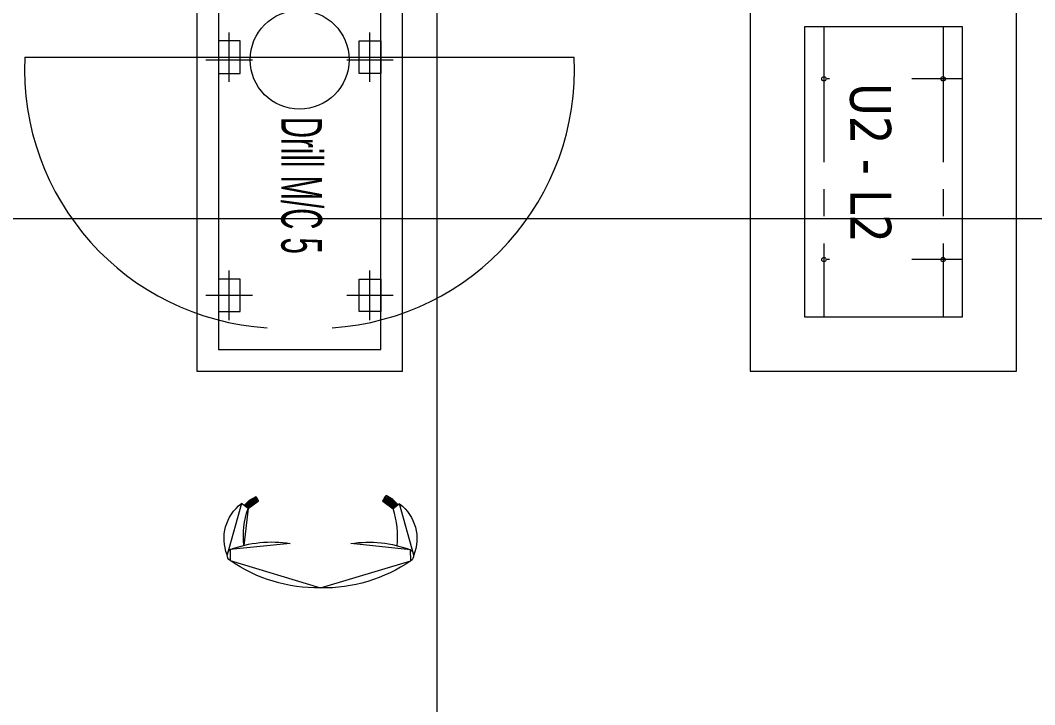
# Model space of a CAD drawing. Header units: millimetres. Extents: x -131970 to 468030, y -148196 to 152489.
# Drawn here: x 104721 to 109406, y 125002 to 128163 of the extents above; entities that cross this region are included whole.
import ezdxf
from ezdxf.xclip import XClip

# ---------------------------------------------------------------- set-up
doc = ezdxf.new("R2010")
doc.units = ezdxf.units.MM
doc.header["$LTSCALE"] = 500
doc.header["$XCLIPFRAME"] = 2
doc.linetypes.add('BUILDING PLAN$0$CENTRE', pattern=[2, 1.25, -0.25, 0.25, -0.25])
doc.linetypes.add('BUILDING PLAN$1$CENTER', pattern=[2, 1.25, -0.25, 0.25, -0.25])
doc.layers.get('0').update_dxf_attribs({"linetype": 'CONTINUOUS'})
doc.layers.get('Defpoints').update_dxf_attribs({"linetype": 'CONTINUOUS'})
doc.layers.add('0 DIMENSION', color=1, linetype='CONTINUOUS', lineweight=13)
for name, color, linetype in [('BUILDING PLAN$0$BG&E - DIMENSIONS', 7, 'CONTINUOUS'), ('BUILDING PLAN$0$BORDER', 20, 'CONTINUOUS'), ('BUILDING PLAN$0$CENTER LINE', 1, 'BUILDING PLAN$1$CENTER'), ('BUILDING PLAN$0$CL', 1, 'BUILDING PLAN$1$CENTER'), ('BUILDING PLAN$0$DIM', 1, 'CONTINUOUS'), ('BUILDING PLAN$0$DIMTEXT', 7, 'CONTINUOUS')]:
    doc.layers.add(name, color=color, linetype=linetype)
doc.styles.add('BUILDING PLAN$0$Standard', font='arial.ttf')
doc.styles.add('BUILDING PLAN$0$STYLE100', font='verdana.ttf', dxfattribs={"width": 0.8, "height": 3})
doc.dimstyles.new('BUILDING PLAN$0$DIM100$0', dxfattribs={"dimtxt": 500, "dimasz": 150, "dimexe": 65, "dimexo": 65, "dimgap": 15, "dimtad": 1, "dimdec": 0, "dimzin": 0, "dimdsep": 46, "dimtxsty": 'BUILDING PLAN$0$Standard', "dimsah": 1, "dimcen": 0.09, "dimclrd": 1, "dimclre": 1, "dimclrt": 256, "dimadec": 0, "dimazin": 0, "dimtfac": 1, "dimtdec": 0, "dimtofl": 0, "dimtmove": 0, "dimatfit": 3, "dimfxl": 1, "dimtolj": 1, "dimtzin": 0, "dimarcsym": 0})

# ---------------------------------------------------------------- blocks, each defined once
blk = doc.blocks.new('BUILDING PLAN$0$2584')
at = {"layer": 'BUILDING PLAN$0$BORDER', "color": 6, "lineweight": -2, "ltscale": 10, "elevation": 0}
for points in [[(5261276.2, 435725), (5259476.2, 435725), (5259476.2, 434775), (5261276.2, 434775), (5261276.2, 435725)], [(5261176.2, 435625), (5259576.2, 435625), (5259576.2, 434875), (5261176.2, 434875), (5261176.2, 435625)]]:
    blk.add_lwpolyline(points, close=True, dxfattribs=at)
at = {"layer": 'BUILDING PLAN$0$CENTER LINE', "color": 6, "lineweight": -2, "ltscale": 10}
for p, q in [((5259838, 435467.8), (5259838, 435682.2)), ((5260926.3, 435467.8), (5260926.3, 435682.2)), ((5259940.3, 435575), (5259711.7, 435575)), ((5261040.6, 435575), (5260812, 435575)), ((5259838, 434817.8), (5259838, 435032.2)), ((5260926.2, 434817.8), (5260926.2, 435032.2)), ((5259940.3, 434925), (5259711.7, 434925)), ((5261040.5, 434925), (5260812, 434925))]:
    blk.add_line(p, q, dxfattribs=at)
at = {"layer": 'BUILDING PLAN$0$DIM', "color": 2, "lineweight": -2, "ltscale": 10}
blk.add_line((5259826, 433981.8), (5259826, 436518.2), dxfattribs=at)
at = {"layer": 'BUILDING PLAN$0$DIM', "color": 6, "lineweight": -2, "ltscale": 10, "elevation": 0}
for points in [[(5259901, 435525), (5259751, 435525), (5259751, 435625), (5259901, 435625), (5259901, 435525)], [(5261001.3, 435525), (5260851.3, 435525), (5260851.3, 435625), (5261001.3, 435625), (5261001.3, 435525)], [(5259901, 434975), (5259751, 434975), (5259751, 434875), (5259901, 434875), (5259901, 434975)], [(5261001.2, 434975), (5260851.2, 434975), (5260851.2, 434875), (5261001.2, 434875), (5261001.2, 434975)]]:
    blk.add_lwpolyline(points, close=True, dxfattribs=at)
at = {"layer": 'BUILDING PLAN$0$DIM', "color": 6, "lineweight": -2, "ltscale": 10}
blk.add_circle((5259838, 435250), 228.4, dxfattribs=at)
at = {"layer": 'BUILDING PLAN$0$DIM', "color": 2, "lineweight": -2, "ltscale": 10}
for centre, start, end in [((5259883.7, 435325), 3.5995, 92.7704), ((5259883.7, 435175), 267.2296, 356.4005)]:
    blk.add_arc(centre, 1194.6, start, end, dxfattribs=at)
at = {"layer": 'BUILDING PLAN$0$BORDER', "color": 6, "lineweight": -2, "ltscale": 10, "style": 'BUILDING PLAN$0$Standard', "width": 0.51652}
blk.add_text('Drill M/C 5', height=188, dxfattribs=at).set_placement((5260101.9, 435165.7))
blk = doc.blocks.new('BUILDING PLAN$0$528')
at = {"layer": 'BUILDING PLAN$0$CL', "linetype": 'BUILDING PLAN$0$CENTRE', "lineweight": 9}
for p, q in [((5235265.9, 426189.1, 0), (5235265.9, 425459.1, 0)), ((5236100.9, 426189.1, 0), (5236100.9, 425459.1, 0)), ((5235025.9, 426099.1, 0), (5236365.9, 426099.1, 0)), ((5235025.9, 425549.1, 0), (5236365.9, 425549.1, 0))]:
    blk.add_line(p, q, dxfattribs=at)
at = {"layer": 'BUILDING PLAN$0$DIMTEXT', "color": 7, "linetype": 'Continuous', "lineweight": 18}
for centre in [(5235265.9, 426099.1, 0), (5236100.9, 426099.1, 0), (5235265.9, 425549.1, 0), (5236100.9, 425549.1, 0)]:
    blk.add_circle(centre, 10, dxfattribs=at)
at = {"layer": 'BUILDING PLAN$0$DIM', "color": 80, "linetype": 'Continuous', "insert": (5235285, 425859.3, -0.1), "char_height": 189.21, "width": 8692.578, "attachment_point": 1, "rotation": 0.0434, "style": 'BUILDING PLAN$0$STYLE100', "bg_fill": 2}
blk.add_mtext('U2 - L2', dxfattribs=at)
at = {"layer": 'BUILDING PLAN$0$DIMTEXT', "color": 240, "linetype": 'Continuous', "lineweight": 9, "elevation": 0}
for points in [[(5234775.9, 426439.1), (5234775.9, 425209.1), (5236615.9, 425209.1), (5236615.9, 426439.1)], [(5235025.9, 426189.1), (5235025.9, 425459.1), (5236365.9, 425459.1), (5236365.9, 426189.1), (5235025.9, 426189.1)]]:
    blk.add_lwpolyline(points, close=True, dxfattribs=at)
blk = doc.blocks.new('*D372')
at = {"layer": 'BUILDING PLAN$0$BG&E - DIMENSIONS', "color": 1, "linetype": 'ByBlock', "lineweight": -2, "transparency": 16777216}
for p, q in [((-24967.5, -15271.1), (-24967.5, -18318.9)), ((22645, -15271.1), (22645, -18318.9)), ((22495, -18253.9), (-24817.5, -18253.9))]:
    blk.add_line(p, q, dxfattribs=at)
for points in [[(-24817.5, -18228.9), (-24817.5, -18278.9), (-24967.5, -18253.9)], [(22495, -18228.9), (22495, -18278.9), (22645, -18253.9)]]:
    blk.add_solid(points, dxfattribs=at)
at = {"layer": 'Defpoints', "color": 0, "linetype": 'ByBlock', "lineweight": -2, "transparency": 16777216}
for p in [(-24967.5, -15206.1), (22645, -15206.1), (-24967.5, -18253.9)]:
    blk.add_point(p, dxfattribs=at)
at = {"layer": 'BUILDING PLAN$0$BG&E - DIMENSIONS', "linetype": 'ByBlock', "lineweight": -2, "transparency": 16777216, "insert": (-1161.2, -17983.7), "char_height": 500, "attachment_point": 5, "style": 'BUILDING PLAN$0$Standard'}
blk.add_mtext('\\A1;47612', dxfattribs=at)
blk = doc.blocks.new('BUILDING PLAN')
at = {"color": 0, "lineweight": 5, "ltscale": 9}
for p, q in [((15773, -19592.2), (15742.7, -19569.5)), ((16473, -19571), (16442.7, -19593.6))]:
    blk.add_line(p, q, dxfattribs=at)
at = {"color": 3, "linetype": 'ByBlock', "lineweight": 5}
for points in [[(16406.9, -19539, -0.414214), (16410.6, -19532.4)], [(15676.9, -19806.5, -0.340299), (15742.7, -19569.5)], [(15809, -19537.8, -0.414214), (15812.7, -19544.3)], [(15812.7, -19544.3, -0.414214), (15816.3, -19550.9)], [(15816.3, -19550.9, -0.414214), (15820, -19557.4)], [(16395.8, -19558.6, -0.414214), (16399.5, -19552.1)], [(16399.5, -19552.1, -0.414214), (16403.2, -19545.5)], [(16403.2, -19545.5, -0.414214), (16406.9, -19539)], [(16473, -19571, -0.340299), (16537.9, -19808.3)], [(15753.4, -19762.3, -0.10588), (15773, -19592.2)], [(15690.9, -19781.8, -0.132017), (15967.9, -19753.5)], [(16247.1, -19754.1, -0.132017), (16524, -19783.5)], [(15689.8, -19831.8, -0.536692), (15690.9, -19781.8)], [(16524, -19783.5, -0.536692), (16524.9, -19833.5)], [(16107.1, -19958.8, -0.157474), (15689.8, -19831.8)], [(16524.9, -19833.5, -0.157474), (16107.1, -19958.8)]]:
    blk.add_lwpolyline(points, format="xyb", close=True, dxfattribs=at)
for points in [[(16466.9, -19575.5), (16442.1, -19550.2), (16410.6, -19532.4), (16466.9, -19575.5)], [(15778.3, -19554.9), (15754.9, -19578.6), (15809, -19537.8), (15778.3, -19554.9)], [(15782.9, -19561), (15760.9, -19583.2), (15812.7, -19544.3), (15782.9, -19561)], [(15787.4, -19567), (15767, -19587.7), (15816.3, -19550.9), (15787.4, -19567)], [(15792, -19573), (15772.9, -19592.3), (15820, -19557.4), (15792, -19573)], [(16442.7, -19593.7), (16423.7, -19574.3), (16395.8, -19558.6), (16442.7, -19593.7)], [(16448.7, -19589.1), (16428.3, -19568.3), (16399.5, -19552.1), (16448.7, -19589.1)], [(16454.8, -19584.6), (16432.9, -19562.3), (16403.2, -19545.5), (16454.8, -19584.6)], [(16460.9, -19580), (16437.5, -19556.2), (16406.9, -19539), (16460.9, -19580)]]:
    blk.add_lwpolyline(points, close=True, dxfattribs=at)
blk.add_arc((16055, -19722.8), 408.7, 354.2495, 18.4254, dxfattribs=at)
at = {"layer": 'BUILDING PLAN$0$CL', "color": 8, "lineweight": 9, "ltscale": 500}
blk.add_line((16645, 0), (16645, -34797.1), dxfattribs=at)
at = {"color": 9, "linetype": 'ByBlock', "lineweight": -2, "rotation": 270}
for name, p in [('BUILDING PLAN$0$528', (-407116.6, 5217658.7, 0)), ('BUILDING PLAN$0$2584', (-419239, 5242319))]:
    blk.add_blockref(name, p, dxfattribs=at)
at = {"layer": 'BUILDING PLAN$0$BG&E - DIMENSIONS', "color": 9, "linetype": 'ByBlock', "lineweight": -2}
dim = blk.add_linear_dim(base=(-24967.4997, -18253.9378), p1=(22644.9998, -15206.1315), p2=(-24967.4997, -15206.1315), dimstyle='BUILDING PLAN$0$DIM100$0', dxfattribs=at)
dim.commit()
dim.dimension.update_dxf_attribs({"geometry": '*D372', "text_midpoint": (-1161.25, -17983.6513)})

msp = doc.modelspace()

# ---------------------------------------------------------------- block references
at = {"layer": '0 DIMENSION', "linetype": 'ByBlock'}
ref = msp.add_blockref('BUILDING PLAN', (90000, 145500), dxfattribs=at)
XClip(ref).set_block_clipping_path([(-40296.2847446482, -27160.9180562167), (34674.8181025925, 6489.0819437833)])

doc.saveas('drawing.dxf')
